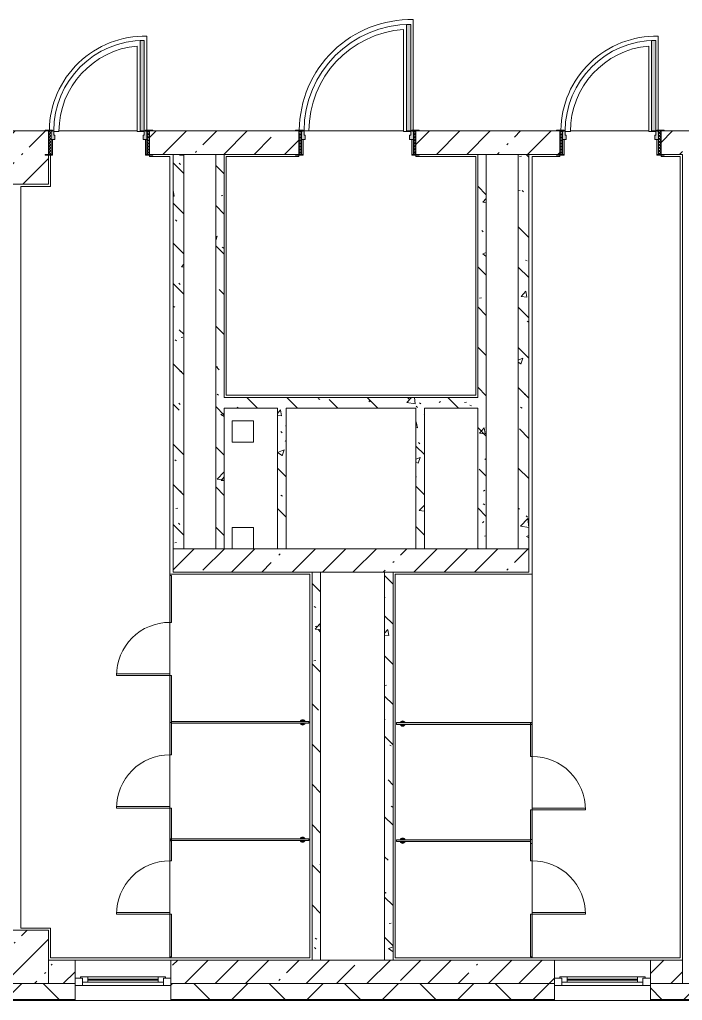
# Model space of a CAD drawing. Header units: millimetres. Extents: x -3902 to 188078, y -8553 to 29000.
# Drawn here: x 126708 to 132928, y -258 to 8945 of the extents above; entities that cross this region are included whole.
import ezdxf

# ---------------------------------------------------------------- set-up
doc = ezdxf.new("R2010")
doc.units = ezdxf.units.MM
for name, color, linetype, lineweight in [('A-DOOR', 7, 'Continuous', 5), ('A-GENM', 7, 'Continuous', 5), ('A-GLAZ-2', 7, 'Continuous', 5), ('A-WALL', 7, 'Continuous', 9), ('A-WALL-3', 7, 'Continuous', 5), ('I-WALL-3', 7, 'Continuous', 5), ('S-COLS-4', 7, 'Continuous', 5)]:
    doc.layers.add(name, color=color, linetype=linetype, lineweight=lineweight)
for name, color, linetype, lineweight, true_color in [('A-DOOR-1', 7, 'Continuous', 5, 0xaaaaaa), ('A-DOOR-2', 7, 'Continuous', 5, 0xe2e2e2), ('A-DOOR-FRAM-1', 7, 'Continuous', 5, 0xe2e2e2), ('A-DOOR-FRAM-2', 7, 'Continuous', 5, 0xaaaaaa), ('A-FLOR-2', 7, 'Continuous', 5, 0xaaaaaa), ('A-GENM-3', 7, 'Continuous', 5, 0xe2ddcd), ('I-WALL-5', 7, 'Continuous', 5, 0x787878)]:
    doc.layers.add(name, color=color, linetype=linetype, lineweight=lineweight, true_color=true_color)
pattern_1 = [(45, (61067.9, 0), (-285.1231, 285.1231), []), (45, (61353, 0), (-285.1231, 285.1231), [504.031, -100.806, 16.764, -84.042])]
pattern_2 = [(135, (61067.9, 0), (-377.1708, -377.1708), [533.4, -88.9, 17.78, -88.9]), (135, (61067.9, 376.94), (-377.1708, -377.1708), []), (50, (61067.9, 0), (637.6445, -55.7866), [66.675, -733.425]), (355, (61067.9, 0), (-123.3494, 668.699), [53.34, -586.74]), (100.451, (61121, -4.65), (514.299, 612.908), [56.665, -623.315]), (46.184, (61067.9, 177.8), (948.7764, -147.15), [100.012, -1100.137]), (96.636, (61147, 165.5), (830.909, 865.997), [84.998, -934.973]), (351.184, (61067.9, 177.8), (830.918, 865.988), [80.01, -880.11]), (21, (61156.8, 133.35), (530.6506, -357.9283), [66.675, -733.425]), (326, (61156.8, 133.35), (216.308, 644.6585), [53.34, -586.74]), (71.451, (61201, 103.5), (746.9596, 286.7243), [56.665, -623.315]), (37.5, (61067.9, 0), (10.8105, 295.9426), [16.764, -562.864, 16.764, -578.866, -588.962]), (37.5, (61067.9, 0), (10.8105, 295.9426), [-1175.258, 16.764, -572.198]), (7.5, (61067.9, 0), (233.8692, 350.6318), [16.764, -322.834, 16.764, -549.529, -224.472]), (7.5, (61067.9, 0), (233.8692, 350.6318), [-905.891, 16.764, -207.708]), (327.5, (60869.64, 0), (474.5678, -20.0513), [16.764, -205.486, 16.764, -676.656, -920.115]), (327.5, (60869.64, 0), (474.5678, -20.0513), [-915.67, 16.764, -903.351]), (317.5, (60780.74, 0), (518.4522, 88.9934), [16.764, -272.161, 16.764, -443.738, -653.415]), (317.5, (60780.74, 0), (518.4522, 88.9934), [-749.427, 16.764, -636.651])]

# ---------------------------------------------------------------- blocks, each defined once
blk = doc.blocks.new('BSC_Колонна _Прямоугольная - 500х500-V40-3_10_1_птичка')
at = {"layer": 'S-COLS-4'}
h = blk.add_hatch(dxfattribs=at)
h.set_pattern_fill('FP_51', color=256, style=0, pattern_type=2)
h.set_pattern_definition([(45, (-65660, -150), (-285.1231, 285.1231), []), (45, (-65374.88, -150), (-285.1231, 285.1231), [504.031, -100.806, 16.764, -84.042])])
h.paths.add_polyline_path([(-250, -250), (250, -250), (250, 250), (-250, 250)])
for p, q in [((250, 250), (-250, 250)), ((-250, 250), (-250, -250)), ((250, -250), (250, 250)), ((-250, -250), (250, -250))]:
    blk.add_line(p, q, dxfattribs=at)
blk = doc.blocks.new('BSC_Колонна _Прямоугольная - 500х500-V43-3_10_1_птичка')
at = {"layer": 'S-COLS-4'}
h = blk.add_hatch(dxfattribs=at)
h.set_pattern_fill('FP_54', color=256, style=0, pattern_type=2)
h.set_pattern_definition([(45, (-65660, -7650), (-285.1231, 285.1231), []), (45, (-65374.88, -7650), (-285.1231, 285.1231), [504.031, -100.806, 16.764, -84.042])])
h.paths.add_polyline_path([(-250, -250), (250, -250), (250, 22), (220, 22), (220, 30), (250, 30), (250, 250), (-250, 250), (-250, 30)])
for p, q in [((220, 250), (-250, 250)), ((-250, 250), (-250, -250)), ((250, -250), (250, 22)), ((-250, -250), (250, -250))]:
    blk.add_line(p, q, dxfattribs=at)
blk = doc.blocks.new('120_Окно_СКБ_1Ст - 120_Окно_СКБ_1Ст 900х2500_h_-V58-3_10_1_птичка')
at = {"layer": 'A-GLAZ-2'}
for p, q in [((-450, -127), (-450, -57)), ((-450, -57), (-380, -57)), ((450, -57), (-450, -57)), ((-380, -57), (-380, -127)), ((380, -87), (-380, -87)), ((-380, -87), (-380, -127)), ((-330, -137), (-330, -87)), ((330, -137), (330, -87)), ((380, -127), (380, -57)), ((380, -57), (450, -57)), ((380, -127), (380, -87)), ((450, -57), (450, -127)), ((-380, -127), (-450, -127)), ((-450, -127), (-400, -127)), ((-380, -127), (-400, -127)), ((-400, -127), (-400, -137)), ((-400, -137), (400, -137)), ((400, -137), (-400, -137)), ((-330, -107), (330, -107)), ((330, -117), (-330, -117)), ((450, -127), (380, -127)), ((400, -127), (380, -127)), ((400, -127), (450, -127)), ((400, -137), (400, -127))]:
    blk.add_line(p, q, dxfattribs=at)
blk = doc.blocks.new('110_Дверь_СКБ_1Ст_Внутренняя1 - Д-7_л__950x2100h_Туалет-21784696-3_10_1_птичка')
at = {"layer": 'A-DOOR-1'}
h = blk.add_hatch(dxfattribs=at)
h.set_pattern_fill('FP_82', color=256, style=0, pattern_type=2)
h.set_pattern_definition([(135, (1826.41, 174.685), (-14.14214, -14.14214), []), (225, (1826.41, 174.685), (14.14214, -14.14214), [])])
h.paths.add_polyline_path([(487.5, -110), (487.5, 110), (462.5, 110), (462.5, -110)])
at = {"layer": 'A-DOOR-2'}
h = blk.add_hatch(color=256, dxfattribs=at)
h.paths.add_polyline_path([(462.5, 30), (462.5, 110), (437.5, 110), (437.5, 70), (427.5, 70), (427.5, 30)])
h.paths.add_polyline_path([(-402.5, 30), (-402.5, 70), (-412.5, 70), (-412.5, 110), (-437.5, 110), (-437.5, 30)])
at = {"layer": 'A-DOOR-FRAM-1'}
for points in [[(397.5, 110), (437.5, 110), (437.5, 960), (397.5, 960), (397.5, 538.8)], [(-422.5, 110), (-422.5, 118), (-492.5, 118), (-492.5, 110)], [(517.5, 110), (517.5, 118), (447.5, 118), (447.5, 110)], [(-422.5, -110), (-422.5, 30), (-437.5, 30), (-437.5, -110)], [(462.5, -110), (462.5, 30), (447.5, 30), (447.5, -110)], [(-422.5, -118), (-422.5, -110), (-492.5, -110), (-492.5, -118)], [(517.5, -118), (517.5, -110), (447.5, -110), (447.5, -118)]]:
    blk.add_hatch(color=256, dxfattribs=at).paths.add_polyline_path(points)
at = {"layer": 'A-DOOR-FRAM-2'}
h = blk.add_hatch(dxfattribs=at)
h.set_pattern_fill('FP_83', color=256, style=0, pattern_type=2)
h.set_pattern_definition([(45, (-296.384, 174.685), (-14.1421, 14.1421), []), (135, (-296.384, 174.685), (-14.1421, -14.1421), [])])
h.paths.add_polyline_path([(-437.5, -110), (-437.5, 110), (-462.5, 110), (-462.5, -110)])
at = {"layer": 'A-DOOR-1'}
for p, q in [((437.5, 960), (397.5, 960)), ((397.5, 960), (397.5, 110)), ((437.5, 110), (437.5, 960)), ((397.5, 110), (437.5, 110))]:
    blk.add_line(p, q, dxfattribs=at)
blk.add_arc((437.5, 110), 850, 90, 180, dxfattribs=at)
at = {"layer": 'A-DOOR-FRAM-2'}
for p, q in [((-422.5, 118), (-492.5, 118)), ((-492.5, 118), (-492.5, 110)), ((-492.5, 110), (-422.5, 110)), ((-437.5, 110), (-462.5, 110)), ((-462.5, 110), (-462.5, -110)), ((-412.5, 110), (-437.5, 110)), ((-437.5, 110), (-437.5, 30)), ((-437.5, -110), (-437.5, 110)), ((-422.5, 110), (-437.5, 110)), ((-437.5, 110), (-437.5, 109)), ((-437.5, 109), (-422.5, 109)), ((-422.5, 110), (-422.5, 118)), ((-422.5, 109), (-422.5, 110)), ((-412.5, 70), (-412.5, 110)), ((437.5, 110), (437.5, 70)), ((462.5, 110), (437.5, 110)), ((517.5, 118), (447.5, 118)), ((447.5, 118), (447.5, 110)), ((462.5, 110), (447.5, 110)), ((447.5, 110), (447.5, 109)), ((447.5, 110), (517.5, 110)), ((447.5, 109), (462.5, 109)), ((462.5, 30), (462.5, 110)), ((487.5, 110), (462.5, 110)), ((462.5, 110), (462.5, -110)), ((462.5, 109), (462.5, 110)), ((487.5, -110), (487.5, 110)), ((517.5, 110), (517.5, 118)), ((-437.5, 30), (-402.5, 30)), ((-422.5, 30), (-437.5, 30)), ((-437.5, 30), (-437.5, -110)), ((-422.5, -110), (-422.5, 30)), ((-402.5, 70), (-412.5, 70)), ((-402.5, 30), (-402.5, 70)), ((437.5, 70), (427.5, 70)), ((427.5, 70), (427.5, 30)), ((427.5, 30), (462.5, 30)), ((462.5, 30), (447.5, 30)), ((447.5, 30), (447.5, -110)), ((462.5, -110), (462.5, 30)), ((-422.5, -110), (-492.5, -110)), ((-492.5, -110), (-492.5, -118)), ((-492.5, -118), (-422.5, -118)), ((-462.5, -110), (-437.5, -110)), ((-437.5, -110), (-422.5, -110)), ((-422.5, -118), (-422.5, -110)), ((447.5, -110), (462.5, -110)), ((517.5, -110), (447.5, -110)), ((447.5, -110), (447.5, -118)), ((447.5, -118), (517.5, -118)), ((462.5, -110), (487.5, -110)), ((517.5, -118), (517.5, -110))]:
    blk.add_line(p, q, dxfattribs=at)
blk = doc.blocks.new('110_Дверь_СКБ_1Ст_Внутренняя1 - Д-4 1100x2100h_су мгн-V68-3_10_1_птичка')
at = {"layer": 'A-DOOR-1'}
h = blk.add_hatch(dxfattribs=at)
h.set_pattern_fill('FP_84', color=256, style=0, pattern_type=2)
h.set_pattern_definition([(135, (1751.41, 174.685), (-14.14214, -14.14214), []), (225, (1751.41, 174.685), (14.14214, -14.14214), [])])
h.paths.add_polyline_path([(562.5, -110), (562.5, 110), (537.5, 110), (537.5, -110)])
at = {"layer": 'A-DOOR-2'}
h = blk.add_hatch(color=256, dxfattribs=at)
h.paths.add_polyline_path([(537.5, 30), (537.5, 110), (512.5, 110), (512.5, 70), (502.5, 70), (502.5, 30)])
h.paths.add_polyline_path([(-477.5, 30), (-477.5, 70), (-487.5, 70), (-487.5, 110), (-512.5, 110), (-512.5, 30)])
at = {"layer": 'A-DOOR-FRAM-1'}
for points in [[(472.5, 110), (512.5, 110), (512.5, 1110), (472.5, 1110)], [(-497.5, 110), (-497.5, 118), (-567.5, 118), (-567.5, 110)], [(592.5, 110), (592.5, 118), (522.5, 118), (522.5, 110)], [(-497.5, -110), (-497.5, 30), (-512.5, 30), (-512.5, -110)], [(537.5, -110), (537.5, 30), (522.5, 30), (522.5, -110)], [(-497.5, -118), (-497.5, -110), (-567.5, -110), (-567.5, -118)], [(592.5, -118), (592.5, -110), (522.5, -110), (522.5, -118)]]:
    blk.add_hatch(color=256, dxfattribs=at).paths.add_polyline_path(points)
at = {"layer": 'A-DOOR-FRAM-2'}
h = blk.add_hatch(dxfattribs=at)
h.set_pattern_fill('FP_85', color=256, style=0, pattern_type=2)
h.set_pattern_definition([(45, (-371.384, 174.685), (-14.1421, 14.1421), []), (135, (-371.384, 174.685), (-14.1421, -14.1421), [])])
h.paths.add_polyline_path([(-512.5, -110), (-512.5, 110), (-537.5, 110), (-537.5, -110)])
at = {"layer": 'A-DOOR-1'}
for p, q in [((512.5, 1110), (472.5, 1110)), ((472.5, 1110), (472.5, 110)), ((512.5, 110), (512.5, 1110)), ((472.5, 110), (512.5, 110))]:
    blk.add_line(p, q, dxfattribs=at)
blk.add_arc((512.5, 110), 1000, 90, 180, dxfattribs=at)
at = {"layer": 'A-DOOR-FRAM-2'}
for p, q in [((-497.5, 118), (-567.5, 118)), ((-567.5, 118), (-567.5, 110)), ((-567.5, 110), (-497.5, 110)), ((-512.5, 110), (-537.5, 110)), ((-537.5, 110), (-537.5, -110)), ((-487.5, 110), (-512.5, 110)), ((-512.5, 110), (-512.5, 30)), ((-512.5, -110), (-512.5, 110)), ((-497.5, 110), (-512.5, 110)), ((-512.5, 110), (-512.5, 109)), ((-512.5, 109), (-497.5, 109)), ((-497.5, 110), (-497.5, 118)), ((-497.5, 109), (-497.5, 110)), ((-487.5, 70), (-487.5, 110)), ((512.5, 110), (512.5, 70)), ((537.5, 110), (512.5, 110)), ((592.5, 118), (522.5, 118)), ((522.5, 118), (522.5, 110)), ((537.5, 110), (522.5, 110)), ((522.5, 110), (522.5, 109)), ((522.5, 110), (592.5, 110)), ((522.5, 109), (537.5, 109)), ((537.5, 30), (537.5, 110)), ((562.5, 110), (537.5, 110)), ((537.5, 110), (537.5, -110)), ((537.5, 109), (537.5, 110)), ((562.5, -110), (562.5, 110)), ((592.5, 110), (592.5, 118)), ((-512.5, 30), (-477.5, 30)), ((-497.5, 30), (-512.5, 30)), ((-512.5, 30), (-512.5, -110)), ((-497.5, -110), (-497.5, 30)), ((-477.5, 70), (-487.5, 70)), ((-477.5, 30), (-477.5, 70)), ((512.5, 70), (502.5, 70)), ((502.5, 70), (502.5, 30)), ((502.5, 30), (537.5, 30)), ((537.5, 30), (522.5, 30)), ((522.5, 30), (522.5, -110)), ((537.5, -110), (537.5, 30)), ((-497.5, -110), (-567.5, -110)), ((-567.5, -110), (-567.5, -118)), ((-567.5, -118), (-497.5, -118)), ((-537.5, -110), (-512.5, -110)), ((-512.5, -110), (-497.5, -110)), ((-497.5, -118), (-497.5, -110)), ((522.5, -110), (537.5, -110)), ((592.5, -110), (522.5, -110)), ((522.5, -110), (522.5, -118)), ((522.5, -118), (592.5, -118)), ((537.5, -110), (562.5, -110)), ((592.5, -118), (592.5, -110))]:
    blk.add_line(p, q, dxfattribs=at)
blk = doc.blocks.new('131_Сантехническая перегородка_Дверь_ поз_4 - СД-1-V150-3_10_1_птичка')
at = {"layer": 'A-GENM-3'}
for points in [[(-190, -8), (250, -8), (250, 8), (-190, 8)], [(750, -8), (1190, -8), (1190, 8), (750, 8)]]:
    blk.add_hatch(color=256, dxfattribs=at).paths.add_polyline_path(points)
at = {"layer": 'A-DOOR'}
for p, q in [((266, 508), (250, 508)), ((250, 8), (250, 508)), ((266, 8), (266, 508)), ((266, 8), (250, 8))]:
    blk.add_line(p, q, dxfattribs=at)
blk.add_arc((250, 8), 500, 360, 90, dxfattribs=at)
at = {"layer": 'A-GENM'}
for p, q in [((250, 8), (-190, 8)), ((-190, 8), (-190, -8)), ((250, -8), (250, 8)), ((1190, 8), (750, 8)), ((750, 8), (750, -8)), ((1190, -8), (1190, 8)), ((-190, -8), (250, -8)), ((750, -8), (1190, -8))]:
    blk.add_line(p, q, dxfattribs=at)
blk = doc.blocks.new('131_Сантехническая перегородка_Дверь - СД-1-V151-3_10_1_птичка')
at = {"layer": 'A-GENM-3'}
for points in [[(0, -8), (317.3, -8), (317.3, 8), (0, 8)], [(817.3, 8), (817.3, -8), (1134.7, -8), (1134.7, 8)]]:
    blk.add_hatch(color=256, dxfattribs=at).paths.add_polyline_path(points)
at = {"layer": 'A-DOOR'}
for p, q in [((333.3, -8), (317.3, -8)), ((317.3, -8), (317.3, -508)), ((333.3, -8), (333.3, -508)), ((333.3, -508), (317.3, -508))]:
    blk.add_line(p, q, dxfattribs=at)
blk.add_arc((317.3, -8), 500, 270, 0, dxfattribs=at)
at = {"layer": 'A-GENM'}
for p, q in [((317.3, 8), (0, 8)), ((0, 8), (0, -8)), ((317.3, -8), (317.3, 8)), ((1134.7, 8), (817.3, 8)), ((817.3, 8), (817.3, -8)), ((1134.7, -8), (1134.7, 8)), ((0, -8), (317.3, -8)), ((817.3, -8), (1134.7, -8))]:
    blk.add_line(p, q, dxfattribs=at)
blk = doc.blocks.new('131_Сантехническая перегородка_Дверь - СД-1-V152-3_10_1_птичка')
at = {"layer": 'A-GENM-3'}
for points in [[(0, -8), (305.2, -8), (305.2, 8), (0, 8)], [(805.2, -8), (1110.4, -8), (1110.4, 8), (805.2, 8)]]:
    blk.add_hatch(color=256, dxfattribs=at).paths.add_polyline_path(points)
at = {"layer": 'A-DOOR'}
for p, q in [((321.2, 508), (305.2, 508)), ((305.2, 8), (305.2, 508)), ((321.2, 8), (321.2, 508)), ((321.2, 8), (305.2, 8))]:
    blk.add_line(p, q, dxfattribs=at)
blk.add_arc((305.2, 8), 500, 360, 90, dxfattribs=at)
at = {"layer": 'A-GENM'}
for p, q in [((305.2, 8), (0, 8)), ((0, 8), (0, -8)), ((305.2, -8), (305.2, 8)), ((1110.4, 8), (805.2, 8)), ((805.2, 8), (805.2, -8)), ((1110.4, -8), (1110.4, 8)), ((0, -8), (305.2, -8)), ((805.2, -8), (1110.4, -8))]:
    blk.add_line(p, q, dxfattribs=at)
blk = doc.blocks.new('131_Сантехническая перегородка_Дверь_сдвиг_ - СД-1-V153-3_10_1_птичка')
at = {"layer": 'A-GENM-3'}
for points in [[(0, -8), (400, -8), (400, 8), (0, 8)], [(900, -8), (1100, -8), (1100, 8), (900, 8)]]:
    blk.add_hatch(color=256, dxfattribs=at).paths.add_polyline_path(points)
at = {"layer": 'A-DOOR'}
for p, q in [((416, 508), (400, 508)), ((400, 8), (400, 508)), ((416, 8), (416, 508)), ((416, 8), (400, 8))]:
    blk.add_line(p, q, dxfattribs=at)
blk.add_arc((400, 8), 500, 360, 90, dxfattribs=at)
at = {"layer": 'A-GENM'}
for p, q in [((400, 8), (0, 8)), ((0, 8), (0, -8)), ((400, -8), (400, 8)), ((1100, 8), (900, 8)), ((900, 8), (900, -8)), ((1100, -8), (1100, 8)), ((0, -8), (400, -8)), ((900, -8), (1100, -8))]:
    blk.add_line(p, q, dxfattribs=at)
blk = doc.blocks.new('131_Сантехническая перегородка_Дверь_сдвиг_ - СД-1-V154-3_10_1_птичка')
at = {"layer": 'A-GENM-3'}
for points in [[(0, -8), (400, -8), (400, 8), (0, 8)], [(900, 8), (900, -8), (1100, -8), (1100, 8)]]:
    blk.add_hatch(color=256, dxfattribs=at).paths.add_polyline_path(points)
at = {"layer": 'A-DOOR'}
for p, q in [((416, -8), (400, -8)), ((400, -8), (400, -508)), ((416, -8), (416, -508)), ((416, -508), (400, -508))]:
    blk.add_line(p, q, dxfattribs=at)
blk.add_arc((400, -8), 500, 270, 0, dxfattribs=at)
at = {"layer": 'A-GENM'}
for p, q in [((400, 8), (0, 8)), ((0, 8), (0, -8)), ((400, -8), (400, 8)), ((1100, 8), (900, 8)), ((900, 8), (900, -8)), ((1100, -8), (1100, 8)), ((0, -8), (400, -8)), ((900, -8), (1100, -8))]:
    blk.add_line(p, q, dxfattribs=at)
blk = doc.blocks.new('131_Сантехническая перегородка - СП-4-V155-3_10_1_птичка')
at = {"layer": 'A-GENM-3'}
blk.add_hatch(color=256, dxfattribs=at).paths.add_polyline_path([(1330, -8), (1330, 8), (55.2, 8), (55.2, -8), (798.9, -8)])
at = {"layer": 'A-GENM'}
for p, q in [((1330, 8), (55.2, 8)), ((55.2, 8), (55.2, -8)), ((1330, -8), (1330, 8)), ((55.2, -8), (1330, -8))]:
    blk.add_line(p, q, dxfattribs=at)
at = {"layer": 'A-GENM', "flags": 128}
for points in [[(126.7, 8), (126.3, 8.5), (126, 9), (125.6, 9.5), (125.2, 9.9), (124.8, 10.4), (124.4, 10.8), (123.9, 11.2), (123.5, 11.6), (123, 12), (122.5, 12.3), (122, 12.7), (121.5, 13), (121, 13.3), (120.5, 13.6), (119.9, 13.8), (119.4, 14), (118.8, 14.3), (118.2, 14.4), (117.6, 14.6), (117, 14.7), (116.5, 14.9), (115.9, 14.9), (115.3, 15), (114.7, 15.1), (114.1, 15.1), (113.5, 15.1), (112.8, 15), (112.2, 15), (111.7, 14.9), (111.1, 14.8), (110.5, 14.7), (109.9, 14.5), (109.3, 14.4), (108.7, 14.2), (108.2, 13.9), (107.6, 13.7), (107.1, 13.4), (106.5, 13.2), (106, 12.9), (105.5, 12.5), (105, 12.2), (104.5, 11.8), (104.1, 11.4), (103.6, 11), (103.2, 10.6), (102.8, 10.2), (102.4, 9.7), (102, 9.3), (101.6, 8.8), (101.3, 8.3), (101.1, 8)], [(101.1, -8), (101.4, -8.5), (101.8, -9), (102.2, -9.5), (102.6, -9.9), (103, -10.4), (103.4, -10.8), (103.8, -11.2), (104.3, -11.6), (104.7, -12), (105.2, -12.3), (105.7, -12.7), (106.2, -13), (106.8, -13.3), (107.3, -13.6), (107.9, -13.8), (108.4, -14), (109, -14.3), (109.6, -14.4), (110.1, -14.6), (110.7, -14.7), (111.3, -14.9), (111.9, -14.9), (112.5, -15), (113.1, -15.1), (113.7, -15.1), (114.3, -15.1), (114.9, -15), (115.5, -15), (116.1, -14.9), (116.7, -14.8), (117.3, -14.7), (117.9, -14.5), (118.5, -14.4), (119, -14.2), (119.6, -13.9), (120.2, -13.7), (120.7, -13.4), (121.2, -13.2), (121.7, -12.9), (122.3, -12.5), (122.7, -12.2), (123.2, -11.8), (123.7, -11.4), (124.1, -11), (124.6, -10.6), (125, -10.2), (125.4, -9.7), (125.8, -9.3), (126.1, -8.8), (126.5, -8.3), (126.7, -8)]]:
    blk.add_lwpolyline(points, dxfattribs=at)
at = {"layer": 'A-GENM'}
for radius, start, end in [(24.6, 19.91127, 160.08873), (17.6, 45, 135), (17.6, 45, 135), (15.1, 45, 135), (24.6, 199.91127, 340.08873), (17.6, 225, 315), (17.6, 225, 315), (15.1, 225, 315)]:
    blk.add_arc((113.9, 0), radius, start, end, dxfattribs=at)
blk = doc.blocks.new('131_Сантехническая перегородка - СП-4-V156-3_10_1_птичка')
at = {"layer": 'A-GENM-3'}
blk.add_hatch(color=256, dxfattribs=at).paths.add_polyline_path([(1330, -8), (1330, 8), (71.3, 8), (71.3, -8), (815.1, -8)])
at = {"layer": 'A-GENM'}
for p, q in [((1330, 8), (71.3, 8)), ((71.3, 8), (71.3, -8)), ((1330, -8), (1330, 8)), ((71.3, -8), (1330, -8))]:
    blk.add_line(p, q, dxfattribs=at)
at = {"layer": 'A-GENM', "flags": 128}
for points in [[(142.8, 8), (142.5, 8.5), (142.1, 9), (141.8, 9.5), (141.4, 9.9), (141, 10.4), (140.5, 10.8), (140.1, 11.2), (139.6, 11.6), (139.2, 12), (138.7, 12.3), (138.2, 12.7), (137.7, 13), (137.1, 13.3), (136.6, 13.6), (136.1, 13.8), (135.5, 14), (134.9, 14.3), (134.4, 14.4), (133.8, 14.6), (133.2, 14.7), (132.6, 14.9), (132, 14.9), (131.4, 15), (130.8, 15.1), (130.2, 15.1), (129.6, 15.1), (129, 15), (128.4, 15), (127.8, 14.9), (127.2, 14.8), (126.6, 14.7), (126, 14.5), (125.4, 14.4), (124.9, 14.2), (124.3, 13.9), (123.8, 13.7), (123.2, 13.4), (122.7, 13.2), (122.2, 12.9), (121.7, 12.5), (121.2, 12.2), (120.7, 11.8), (120.2, 11.4), (119.8, 11), (119.3, 10.6), (118.9, 10.2), (118.5, 9.7), (118.1, 9.3), (117.8, 8.8), (117.4, 8.3), (117.3, 8)], [(117.3, -8), (117.6, -8.5), (117.9, -9), (118.3, -9.5), (118.7, -9.9), (119.1, -10.4), (119.5, -10.8), (120, -11.2), (120.4, -11.6), (120.9, -12), (121.4, -12.3), (121.9, -12.7), (122.4, -13), (122.9, -13.3), (123.5, -13.6), (124, -13.8), (124.6, -14), (125.1, -14.3), (125.7, -14.4), (126.3, -14.6), (126.9, -14.7), (127.5, -14.9), (128.1, -14.9), (128.7, -15), (129.3, -15.1), (129.9, -15.1), (130.5, -15.1), (131.1, -15), (131.7, -15), (132.3, -14.9), (132.9, -14.8), (133.4, -14.7), (134, -14.5), (134.6, -14.4), (135.2, -14.2), (135.7, -13.9), (136.3, -13.7), (136.8, -13.4), (137.4, -13.2), (137.9, -12.9), (138.4, -12.5), (138.9, -12.2), (139.4, -11.8), (139.8, -11.4), (140.3, -11), (140.7, -10.6), (141.1, -10.2), (141.5, -9.7), (141.9, -9.3), (142.3, -8.8), (142.6, -8.3), (142.8, -8)]]:
    blk.add_lwpolyline(points, dxfattribs=at)
at = {"layer": 'A-GENM'}
for radius, start, end in [(24.6, 19.91127, 160.08873), (17.6, 45, 135), (17.6, 45, 135), (15.1, 45, 135), (24.6, 199.91127, 340.08873), (17.6, 225, 315), (17.6, 225, 315), (15.1, 225, 315)]:
    blk.add_arc((130, 0), radius, start, end, dxfattribs=at)
blk = doc.blocks.new('131_Сантехническая перегородка - СП-4-V157-3_10_1_птичка')
at = {"layer": 'A-GENM-3'}
blk.add_hatch(color=256, dxfattribs=at).paths.add_polyline_path([(1330, 8), (39.9, 8), (39.9, -8), (1330, -8)])
at = {"layer": 'A-GENM'}
for p, q in [((1330, 8), (39.9, 8)), ((39.9, 8), (39.9, -8)), ((1330, -8), (1330, 8)), ((39.9, -8), (1330, -8))]:
    blk.add_line(p, q, dxfattribs=at)
at = {"layer": 'A-GENM', "flags": 128}
for points in [[(111.4, 8), (111, 8.5), (110.7, 9), (110.3, 9.5), (109.9, 9.9), (109.5, 10.4), (109.1, 10.8), (108.6, 11.2), (108.2, 11.6), (107.7, 12), (107.2, 12.3), (106.7, 12.7), (106.2, 13), (105.7, 13.3), (105.2, 13.6), (104.6, 13.8), (104, 14), (103.5, 14.3), (102.9, 14.4), (102.3, 14.6), (101.7, 14.7), (101.1, 14.9), (100.6, 14.9), (100, 15), (99.4, 15.1), (98.7, 15.1), (98.1, 15.1), (97.5, 15), (96.9, 15), (96.3, 14.9), (95.8, 14.8), (95.2, 14.7), (94.6, 14.5), (94, 14.4), (93.4, 14.2), (92.9, 13.9), (92.3, 13.7), (91.8, 13.4), (91.2, 13.2), (90.7, 12.9), (90.2, 12.5), (89.7, 12.2), (89.2, 11.8), (88.8, 11.4), (88.3, 11), (87.9, 10.6), (87.5, 10.2), (87.1, 9.7), (86.7, 9.3), (86.3, 8.8), (86, 8.3), (85.8, 8)], [(85.8, -8), (86.1, -8.5), (86.5, -9), (86.9, -9.5), (87.2, -9.9), (87.6, -10.4), (88.1, -10.8), (88.5, -11.2), (89, -11.6), (89.4, -12), (89.9, -12.3), (90.4, -12.7), (90.9, -13), (91.5, -13.3), (92, -13.6), (92.6, -13.8), (93.1, -14), (93.7, -14.3), (94.3, -14.4), (94.8, -14.6), (95.4, -14.7), (96, -14.9), (96.6, -14.9), (97.2, -15), (97.8, -15.1), (98.4, -15.1), (99, -15.1), (99.6, -15), (100.2, -15), (100.8, -14.9), (101.4, -14.8), (102, -14.7), (102.6, -14.5), (103.2, -14.4), (103.7, -14.2), (104.3, -13.9), (104.8, -13.7), (105.4, -13.4), (105.9, -13.2), (106.4, -12.9), (106.9, -12.5), (107.4, -12.2), (107.9, -11.8), (108.4, -11.4), (108.8, -11), (109.3, -10.6), (109.7, -10.2), (110.1, -9.7), (110.5, -9.3), (110.8, -8.8), (111.2, -8.3), (111.4, -8)]]:
    blk.add_lwpolyline(points, dxfattribs=at)
at = {"layer": 'A-GENM'}
for radius, start, end in [(24.6, 19.91127, 160.08873), (17.6, 45, 135), (17.6, 45, 135), (15.1, 45, 135), (24.6, 199.91127, 340.08873), (17.6, 225, 315), (17.6, 225, 315), (15.1, 225, 315)]:
    blk.add_arc((98.6, 0), radius, start, end, dxfattribs=at)
blk = doc.blocks.new('131_Сантехническая перегородка - СП-4-V158-3_10_1_птичка')
at = {"layer": 'A-GENM-3'}
blk.add_hatch(color=256, dxfattribs=at).paths.add_polyline_path([(1330, 8), (25.5, 8), (25.5, -8), (1330, -8)])
at = {"layer": 'A-GENM'}
for p, q in [((1330, 8), (25.5, 8)), ((25.5, 8), (25.5, -8)), ((1330, -8), (1330, 8)), ((25.5, -8), (1330, -8))]:
    blk.add_line(p, q, dxfattribs=at)
at = {"layer": 'A-GENM', "flags": 128}
for points in [[(97, 8), (96.7, 8.5), (96.3, 9), (95.9, 9.5), (95.5, 9.9), (95.1, 10.4), (94.7, 10.8), (94.3, 11.2), (93.8, 11.6), (93.3, 12), (92.9, 12.3), (92.4, 12.7), (91.8, 13), (91.3, 13.3), (90.8, 13.6), (90.2, 13.8), (89.7, 14), (89.1, 14.3), (88.5, 14.4), (88, 14.6), (87.4, 14.7), (86.8, 14.9), (86.2, 14.9), (85.6, 15), (85, 15.1), (84.4, 15.1), (83.8, 15.1), (83.2, 15), (82.6, 15), (82, 14.9), (81.4, 14.8), (80.8, 14.7), (80.2, 14.5), (79.6, 14.4), (79.1, 14.2), (78.5, 13.9), (77.9, 13.7), (77.4, 13.4), (76.9, 13.2), (76.4, 12.9), (75.8, 12.5), (75.3, 12.2), (74.9, 11.8), (74.4, 11.4), (74, 11), (73.5, 10.6), (73.1, 10.2), (72.7, 9.7), (72.3, 9.3), (72, 8.8), (71.6, 8.3), (71.4, 8)], [(71.4, -8), (71.8, -8.5), (72.1, -9), (72.5, -9.5), (72.9, -9.9), (73.3, -10.4), (73.7, -10.8), (74.1, -11.2), (74.6, -11.6), (75.1, -12), (75.6, -12.3), (76.1, -12.7), (76.6, -13), (77.1, -13.3), (77.6, -13.6), (78.2, -13.8), (78.7, -14), (79.3, -14.3), (79.9, -14.4), (80.5, -14.6), (81.1, -14.7), (81.6, -14.9), (82.2, -14.9), (82.8, -15), (83.4, -15.1), (84, -15.1), (84.6, -15.1), (85.2, -15), (85.8, -15), (86.4, -14.9), (87, -14.8), (87.6, -14.7), (88.2, -14.5), (88.8, -14.4), (89.4, -14.2), (89.9, -13.9), (90.5, -13.7), (91, -13.4), (91.6, -13.2), (92.1, -12.9), (92.6, -12.5), (93.1, -12.2), (93.6, -11.8), (94, -11.4), (94.5, -11), (94.9, -10.6), (95.3, -10.2), (95.7, -9.7), (96.1, -9.3), (96.5, -8.8), (96.8, -8.3), (97, -8)]]:
    blk.add_lwpolyline(points, dxfattribs=at)
at = {"layer": 'A-GENM'}
for radius, start, end in [(24.6, 19.91127, 160.08873), (17.6, 45, 135), (17.6, 45, 135), (15.1, 45, 135), (24.6, 199.91127, 340.08873), (17.6, 225, 315), (17.6, 225, 315), (15.1, 225, 315)]:
    blk.add_arc((84.2, 0), radius, start, end, dxfattribs=at)

msp = doc.modelspace()

# ---------------------------------------------------------------- hatches: boundary and pattern name
at = {"layer": 'A-WALL-3'}
h = msp.add_hatch(dxfattribs=at)
h.set_pattern_fill('FP_64', color=256, style=0, pattern_type=2)
h.set_pattern_definition([(45, (61067.9, 0), (-353.5534, 353.5534), []), (135, (61067.9, 0), (-353.5534, -353.5534), [])])
h.paths.add_polyline_path([(131727.9, -250), (131727.9, -100), (128127.9, -100), (128127.9, -250), (130987.6, -250)])
h.paths.add_polyline_path([(136767.9, -250), (136767.9, -100), (132627.9, -100), (132627.9, -250), (136580.9, -250)])
h.paths.add_polyline_path([(117977.9, -250), (118877.9, -250), (118877.9, -100), (117695, -100), (117695, -250), (117936.8, -250)])
h.paths.add_polyline_path([(122477.9, -250), (122677.9, -250), (122677.9, -100), (121977.9, -100), (121977.9, -250)])
h.paths.add_polyline_path([(124777.9, -250), (125327.9, -250), (125327.9, -100), (124777.9, -100)])
h.paths.add_polyline_path([(126977.9, -250), (127227.9, -250), (127227.9, -100), (126227.9, -100), (126227.9, -250), (126477.9, -250)])
at = {"layer": 'I-WALL-3'}
h = msp.add_hatch(dxfattribs=at)
h.set_pattern_fill('FP_60', color=256, style=0, pattern_type=2)
h.set_pattern_definition(pattern_1)
h.paths.add_polyline_path([(131747.9, 7680), (131777.9, 7680), (131777.9, 7900), (130427.9, 7900), (130427.9, 7680), (131487.9, 7680)])
h.paths.add_polyline_path([(132727.9, 7680), (132927.9, 7680), (132927.9, 7900), (132727.9, 7900), (132727.9, 7750.3)])
h.paths.add_polyline_path([(127957.9, 7680), (129327.9, 7680), (129327.9, 7900), (127927.9, 7900), (127927.9, 7680)])
h = msp.add_hatch(dxfattribs=at)
h.set_pattern_fill('FP_60', color=256, style=0, pattern_type=2)
h.set_pattern_definition(pattern_1)
h.paths.add_polyline_path([(129532.9, 3760), (131487.9, 3760), (131487.9, 3980), (128147.9, 3980), (128147.9, 3760), (129452.9, 3760)])
h = msp.add_hatch(dxfattribs=at)
h.set_pattern_fill('FP_60', color=256, style=0, pattern_type=2)
h.set_pattern_definition(pattern_1)
h.paths.add_polyline_path([(131727.9, -100), (131727.9, 120), (128127.9, 120), (128127.9, -100), (130987.6, -100)])
h.paths.add_polyline_path([(132852, -100), (132927.9, -100), (132927.9, 120), (132627.9, 120), (132627.9, -100)])
h.paths.add_polyline_path([(127227.9, -100), (127227.9, 120), (126977.9, 120), (126977.9, -100)])
at = {"layer": 'I-WALL-5'}
h = msp.add_hatch(dxfattribs=at)
h.set_pattern_fill('FP_70', color=256, style=0, pattern_type=2)
h.set_pattern_definition(pattern_2)
h.paths.add_polyline_path([(128247.9, 3980), (128247.9, 7680), (128147.9, 7680), (128147.9, 3980)])
h = msp.add_hatch(dxfattribs=at)
h.set_pattern_fill('FP_70', color=256, style=0, pattern_type=2)
h.set_pattern_definition(pattern_2)
h.paths.add_polyline_path([(128547.9, 3980), (128627.9, 3980), (128627.9, 7680), (128547.9, 7680), (128547.9, 4279.6)])
h = msp.add_hatch(dxfattribs=at)
h.set_pattern_fill('FP_70', color=256, style=0, pattern_type=2)
h.set_pattern_definition(pattern_2)
h.paths.add_polyline_path([(131087.9, 3980), (131087.9, 7680), (131007.9, 7680), (131007.9, 3980)])
h = msp.add_hatch(dxfattribs=at)
h.set_pattern_fill('FP_70', color=256, style=0, pattern_type=2)
h.set_pattern_definition(pattern_2)
h.paths.add_polyline_path([(131487.9, 3980), (131487.9, 7680), (131387.9, 7680), (131387.9, 3980)])
h = msp.add_hatch(dxfattribs=at)
h.set_pattern_fill('FP_70', color=256, style=0, pattern_type=2)
h.set_pattern_definition(pattern_2)
h.paths.add_polyline_path([(131007.9, 5300), (131007.9, 5400), (128627.9, 5400), (128627.9, 5300), (130507.9, 5300)])
h = msp.add_hatch(dxfattribs=at)
h.set_pattern_fill('FP_70', color=256, style=0, pattern_type=2)
h.set_pattern_definition(pattern_2)
h.paths.add_polyline_path([(129207.9, 3980), (129207.9, 5300), (129127.9, 5300), (129127.9, 3980)])
h = msp.add_hatch(dxfattribs=at)
h.set_pattern_fill('FP_70', color=256, style=0, pattern_type=2)
h.set_pattern_definition(pattern_2)
h.paths.add_polyline_path([(130507.9, 3980), (130507.9, 5300), (130427.9, 5300), (130427.9, 3980)])
h = msp.add_hatch(dxfattribs=at)
h.set_pattern_fill('FP_70', color=256, style=0, pattern_type=2)
h.set_pattern_definition(pattern_2)
h.paths.add_polyline_path([(129532.9, 120), (129532.9, 3760), (129452.9, 3760), (129452.9, 120)])
h = msp.add_hatch(dxfattribs=at)
h.set_pattern_fill('FP_70', color=256, style=0, pattern_type=2)
h.set_pattern_definition(pattern_2)
h.paths.add_polyline_path([(130213.8, 120), (130213.8, 3760), (130133.8, 3760), (130133.8, 120)])

# ---------------------------------------------------------------- linework, layer by layer
at = {"layer": 'A-FLOR-2'}
for p, q in [((130402.1, 7908), (130402.1, 8944.7)), ((130312.1, 8852.7), (130312.1, 7895.1)), ((127902.1, 7908), (127902.1, 8789.8)), ((132702.1, 7908), (132702.1, 8789.8)), ((127812.1, 8697), (127812.1, 7895.1)), ((132612.1, 8697), (132612.1, 7895.1)), ((127027.9, 7895.1), (127077.1, 7895.1)), ((127077.4, 7900), (127812.1, 7900)), ((127812.1, 7895.1), (127877.9, 7895.1)), ((129377.9, 7900), (129422.9, 7900)), ((130312.1, 7900), (129422.9, 7900)), ((130312.1, 7895.1), (130377.9, 7895.1)), ((131827.9, 7895.1), (131877.1, 7895.1)), ((131877.4, 7900), (132612.1, 7900)), ((132612.1, 7895.1), (132677.9, 7895.1)), ((126997.9, 7672), (126997.9, 7380)), ((127927.9, 7660), (127927.9, 7672)), ((128116.9, 7660), (127927.9, 7660)), ((128116.9, 7660), (128116.9, 3729)), ((129327.9, 7660), (128647.9, 7660)), ((128647.9, 7660), (128647.9, 5420)), ((129327.9, 7672), (129327.9, 7660)), ((130427.9, 7660), (130427.9, 7672)), ((130987.9, 7660), (130427.9, 7660)), ((130987.9, 5420), (130987.9, 7660)), ((131777.9, 7660), (131518.9, 7660)), ((131518.9, 2347.5), (131518.9, 7660)), ((131777.9, 7672), (131777.9, 7660)), ((132727.9, 7660), (132727.9, 7672)), ((132907.9, 7660), (132727.9, 7660)), ((132907.9, 140), (132907.9, 7660)), ((126997.9, 7380), (126717.9, 7380)), ((126717.9, 7380), (126717.9, 420)), ((128647.9, 5420), (130987.9, 5420)), ((128702.9, 4980), (128702.9, 5180)), ((128702.9, 5180), (128902.9, 5180)), ((128902.9, 5180), (128902.9, 4980)), ((128902.9, 4980), (128702.9, 4980)), ((128702.9, 3980), (128702.9, 4180)), ((128702.9, 4180), (128902.9, 4180)), ((128902.9, 4180), (128902.9, 3980)), ((129432.9, 3740), (128116.9, 3740)), ((129432.9, 140), (129432.9, 3740)), ((130232.9, 3740), (130232.9, 140)), ((131518.9, 3740), (130232.9, 3740)), ((128116.9, 2789), (128116.9, 3289)), ((128116.9, 1545.2), (128116.9, 2045.2)), ((131518.9, 2030.1), (131518.9, 1530.1)), ((128116.9, 551), (128116.9, 1051)), ((131518.9, 1051), (131518.9, 551)), ((126717.9, 420), (126997.9, 420)), ((126997.9, 420), (126997.9, 140)), ((126997.9, 140), (129432.9, 140)), ((128116.9, 140), (128116.9, 151)), ((130232.9, 140), (132907.9, 140)), ((131518.9, 151), (131518.9, 140))]:
    msp.add_line(p, q, dxfattribs=at)
for centre, radius, start, end in [((130377.9, 7900), 1045, 88.67391, 179.56055), ((130377.9, 7900), 955, 93.9518, 180), ((127882.1, 7895.1), 895, 88.71954, 179.17007), ((132682.1, 7895.1), 895, 88.71954, 179.17007), ((127882.1, 7895.1), 805, 94.98854, 180), ((132682.1, 7895.1), 805, 94.98854, 180)]:
    msp.add_arc(centre, radius, start, end, dxfattribs=at)
at = {"layer": 'A-WALL'}
for p, q in [((128247.9, 7680), (128147.9, 7680)), ((128627.9, 7680), (128547.9, 7680)), ((131087.9, 7680), (131007.9, 7680)), ((131487.9, 7680), (131387.9, 7680)), ((128147.9, 3980), (128247.9, 3980)), ((128547.9, 3980), (128627.9, 3980)), ((129127.9, 3980), (129207.9, 3980)), ((130427.9, 3980), (130507.9, 3980)), ((131007.9, 3980), (131087.9, 3980)), ((131387.9, 3980), (131487.9, 3980)), ((129532.9, 3760), (129452.9, 3760)), ((130213.8, 3760), (130133.8, 3760)), ((129452.9, 120), (129532.9, 120)), ((130133.8, 120), (130213.8, 120)), ((127227.9, -100), (126977.9, -100)), ((131727.9, -100), (128127.9, -100)), ((132627.9, -100), (136767.9, -100)), ((126227.9, -250), (127227.9, -250)), ((126227.9, -253), (127227.9, -253)), ((128127.9, -250), (131727.9, -250)), ((128127.9, -253), (131727.9, -253)), ((132627.9, -250), (136917.9, -250)), ((132627.9, -253), (136920.9, -253))]:
    msp.add_line(p, q, dxfattribs=at)
at = {"layer": 'A-WALL-3'}
for p, q in [((127227.9, -258), (127227.9, -100)), ((128127.9, -100), (128127.9, -258)), ((131727.9, -258), (131727.9, -100)), ((132627.9, -100), (132627.9, -258)), ((125327.9, -258), (136925.9, -258))]:
    msp.add_line(p, q, dxfattribs=at)
at = {"layer": 'I-WALL-3'}
for p, q in [((129297.9, 7900), (127957.9, 7900)), ((131747.9, 7900), (130457.9, 7900)), ((132927.9, 7900), (132757.9, 7900)), ((133317.9, 7900), (132927.9, 7900)), ((127957.9, 7680), (128147.9, 7680)), ((128147.9, 7680), (128147.9, 3760)), ((128247.9, 3980), (128247.9, 7680)), ((128247.9, 7680), (128547.9, 7680)), ((128547.9, 7680), (128547.9, 3980)), ((128627.9, 5400), (128627.9, 7680)), ((128627.9, 7680), (129297.9, 7680)), ((130457.9, 7680), (131007.9, 7680)), ((131007.9, 7680), (131007.9, 5400)), ((131087.9, 3980), (131087.9, 7680)), ((131087.9, 7680), (131387.9, 7680)), ((131387.9, 7680), (131387.9, 3980)), ((131487.9, 3760), (131487.9, 7680)), ((131487.9, 7680), (131747.9, 7680)), ((132757.9, 7680), (132927.9, 7680)), ((132927.9, 7680), (132927.9, -100)), ((131007.9, 5400), (128627.9, 5400)), ((128627.9, 3980), (128627.9, 5300)), ((128627.9, 5300), (129127.9, 5300)), ((129127.9, 5300), (129127.9, 3980)), ((129207.9, 5300), (130427.9, 5300)), ((129207.9, 3980), (129207.9, 5300)), ((130427.9, 5300), (130427.9, 3980)), ((130507.9, 5300), (131007.9, 5300)), ((130507.9, 3980), (130507.9, 5300)), ((131007.9, 5300), (131007.9, 3980)), ((128547.9, 3980), (128247.9, 3980)), ((129127.9, 3980), (128627.9, 3980)), ((130427.9, 3980), (129207.9, 3980)), ((131007.9, 3980), (130507.9, 3980)), ((131387.9, 3980), (131087.9, 3980)), ((128147.9, 3760), (129452.9, 3760)), ((129452.9, 3760), (129452.9, 120)), ((129532.9, 3760), (130133.8, 3760)), ((129532.9, 120), (129532.9, 3760)), ((130133.8, 3760), (130133.8, 120)), ((130213.8, 3760), (131487.9, 3760)), ((130213.8, 120), (130213.8, 3760)), ((129452.9, 120), (126977.9, 120)), ((127227.9, -100), (127227.9, 120)), ((128127.9, 120), (128127.9, -100)), ((130133.8, 120), (129532.9, 120)), ((132927.9, 120), (130213.8, 120)), ((131727.9, -100), (131727.9, 120)), ((132627.9, 120), (132627.9, -100))]:
    msp.add_line(p, q, dxfattribs=at)

# ---------------------------------------------------------------- block references
at = {"layer": 'A-DOOR-1'}
for name, p in [('110_Дверь_СКБ_1Ст_Внутренняя1 - Д-4 1100x2100h_су мгн-V68-3_10_1_птичка', (129865.4, 7790)), ('110_Дверь_СКБ_1Ст_Внутренняя1 - Д-7_л__950x2100h_Туалет-21784696-3_10_1_птичка', (127440.4, 7790)), ('110_Дверь_СКБ_1Ст_Внутренняя1 - Д-7_л__950x2100h_Туалет-21784696-3_10_1_птичка', (132240.4, 7790))]:
    msp.add_blockref(name, p, dxfattribs=at)
at = {"layer": 'A-GENM'}
for name, p, rotation in [('131_Сантехническая перегородка_Дверь_ поз_4 - СД-1-V150-3_10_1_птичка', (128124.9, 2539), 89.99999999997657), ('131_Сантехническая перегородка_Дверь - СД-1-V152-3_10_1_птичка', (128124.9, 1240), 89.99999999997657), ('131_Сантехническая перегородка - СП-4-V157-3_10_1_птичка', (129463.2, 2350), 180), ('131_Сантехническая перегородка_Дверь - СД-1-V151-3_10_1_птичка', (131510.9, 1212.8), 90.00000000002345), ('131_Сантехническая перегородка_Дверь_сдвиг_ - СД-1-V153-3_10_1_птичка', (128124.9, 151), 89.99999999997657), ('131_Сантехническая перегородка - СП-4-V158-3_10_1_птичка', (129447.4, 1250), 180), ('131_Сантехническая перегородка_Дверь_сдвиг_ - СД-1-V154-3_10_1_птичка', (131510.9, 151), 90.00000000002345)]:
    msp.add_blockref(name, p, dxfattribs=dict(at, rotation=rotation))
for name, p in [('131_Сантехническая перегородка - СП-4-V155-3_10_1_птичка', (130188.7, 2340)), ('131_Сантехническая перегородка - СП-4-V156-3_10_1_птичка', (130172.6, 1240))]:
    msp.add_blockref(name, p, dxfattribs=at)
at = {"layer": 'A-GLAZ-2', "rotation": 180}
for p in [(127677.9, -175), (132177.9, -175)]:
    msp.add_blockref('120_Окно_СКБ_1Ст - 120_Окно_СКБ_1Ст 900х2500_h_-V58-3_10_1_птичка', p, dxfattribs=at)
at = {"layer": 'S-COLS-4'}
for name, p in [('BSC_Колонна _Прямоугольная - 500х500-V43-3_10_1_птичка', (126727.9, 7650)), ('BSC_Колонна _Прямоугольная - 500х500-V40-3_10_1_птичка', (126727.9, 150))]:
    msp.add_blockref(name, p, dxfattribs=at)

doc.saveas('drawing.dxf')
